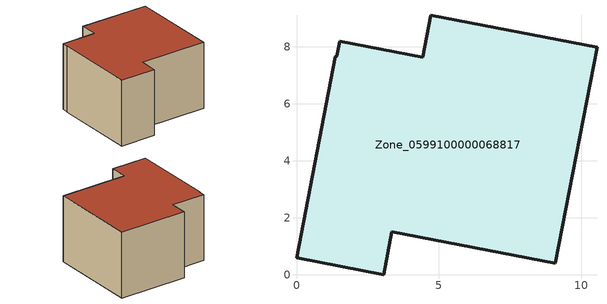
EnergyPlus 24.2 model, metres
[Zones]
Zone_0599100000068817
 floor ground (C_G): 1.52,8.19 4.43,7.63 4.71,9.1 10.55,7.98 9.08,0.4 3.34,1.5 3.06,0 0,0.59 1.36,7.65 1.42,7.66 z0
 wall outside (C_F): 10.55,7.98 4.71,9.1 4.43,7.63 1.52,8.19 1.42,7.66 1.36,7.65 0,0.59 3.06,0 3.34,1.5 9.08,0.4 10.55,7.98 z0:5.7
 roof outside (C_R): 4.43,7.63 1.52,8.19 1.42,7.66 1.36,7.65 0,0.59 3.06,0 3.34,1.5 9.08,0.4 10.55,7.98 4.71,9.1 z5.7
[BUILDING]
Pand.0599100000068817: North Axis=0; Terrain=City; Loads Convergence Tolerance Value=0.04; Temperature Convergence Tolerance Value=0.4; Solar Distribution=FullExterior; Maximum Number of Warmup Days=25; Minimum Number of Warmup Days=1
[Site:Location]
Rotterdam.The.Hague.AP_ZH_NLD Design_Conditions: Latitude=51.96; Longitude=4.45; Time Zone=1; Elevation=-4.5
[SITE:GROUNDTEMPERATURE:BUILDINGSURFACE]
18, 18, 18, 18, 18, 18, 18, 18, 18, 18, 18, 18
[MATERIAL] Thermal Absorptance=0.9; Solar Absorptance=0.7; Visible Absorptance=0.7
Name | Roughness | Thickness | Conductivity | Density | Specific Heat
G.TC.1946-1964 | MediumSmooth | 0.15 | 1 | 540 | 1210
F.TC.1946-1964 | Rough | 0.3 | 0.857143 | 1920 | 840
R.TC.1946-1964 | MediumRough | 0.2 | 0.235294 | 1500 | 1000
[CONSTRUCTION]
C_G: G.TC.1946-1964
C_F: F.TC.1946-1964
C_R: R.TC.1946-1964
[ZONE]
Zone_0599100000068817: Type=1; Multiplier=1; Ceiling Height=Autocalculate; Volume=Autocalculate; Floor Area=autocalculate; Part of Total Floor Area=Yes
[ZONEINFILTRATION:DESIGNFLOWRATE]
Infil_Zone_0599100000068817: Zone or ZoneList or Space or SpaceList=Zone_0599100000068817; Schedule=AlwaysOn; Design Flow Rate Calculation Method=Flow/Area; Flow Rate per Floor Area=0.003; Constant Term Coefficient=1; Temperature Term Coefficient=0; Velocity Term Coefficient=0; Velocity Squared Term Coefficient=0
[HVACTEMPLATE:ZONE:IDEALLOADSAIRSYSTEM]
Zone_0599100000068817: Maximum Heating Supply Air Temperature=50; Minimum Cooling Supply Air Temperature=13; Maximum Heating Supply Air Humidity Ratio=0.0156; Minimum Cooling Supply Air Humidity Ratio=0.0077; Heating Limit=NoLimit; Cooling Limit=NoLimit; Dehumidification Control Type=ConstantSensibleHeatRatio; Cooling Sensible Heat Ratio=0.7; Dehumidification Setpoint=60; Humidification Control Type=None; Humidification Setpoint=30; Outdoor Air Method=None; Outdoor Air Flow Rate per Person=0.00944; Outdoor Air Flow Rate per Zone Floor Area=0; Outdoor Air Flow Rate per Zone=0; Demand Controlled Ventilation Type=None; Outdoor Air Economizer Type=NoEconomizer; Heat Recovery Type=None; Sensible Heat Recovery Effectiveness=0.7; Latent Heat Recovery Effectiveness=0.65
[ZONECONTROL:THERMOSTAT]
ThermostatControl_Zone_0599100000068817: Zone or ZoneList=Zone_0599100000068817; Control Type Schedule=DualSetpointControlType; Control 1=Thermostat_Zone_0599100000068817; Temperature Difference Between Cutout And Setpoint=0
[THERMOSTATSETPOINT:DUALSETPOINT]
Thermostat_Zone_0599100000068817: Heating Setpoint Temperature Schedule=HeatingSetpoint_Zone_0599100000068817; Cooling Setpoint Temperature Schedule=CoolingSetpoint_Zone_0599100000068817
[SCHEDULE:COMPACT]
HeatingSetpoint_Zone_0599100000068817: Through: 12/31, For: AllDays, Until: 24:00, 21
CoolingSetpoint_Zone_0599100000068817: Through: 12/31, For: AllDays, Until: 24:00, 24
DualSetpointControlType: Through: 12/31, For: AllDays, Until: 24:00, 4
AlwaysOn: Through: 12/31, For: AllDays, Until: 24:00, 1
